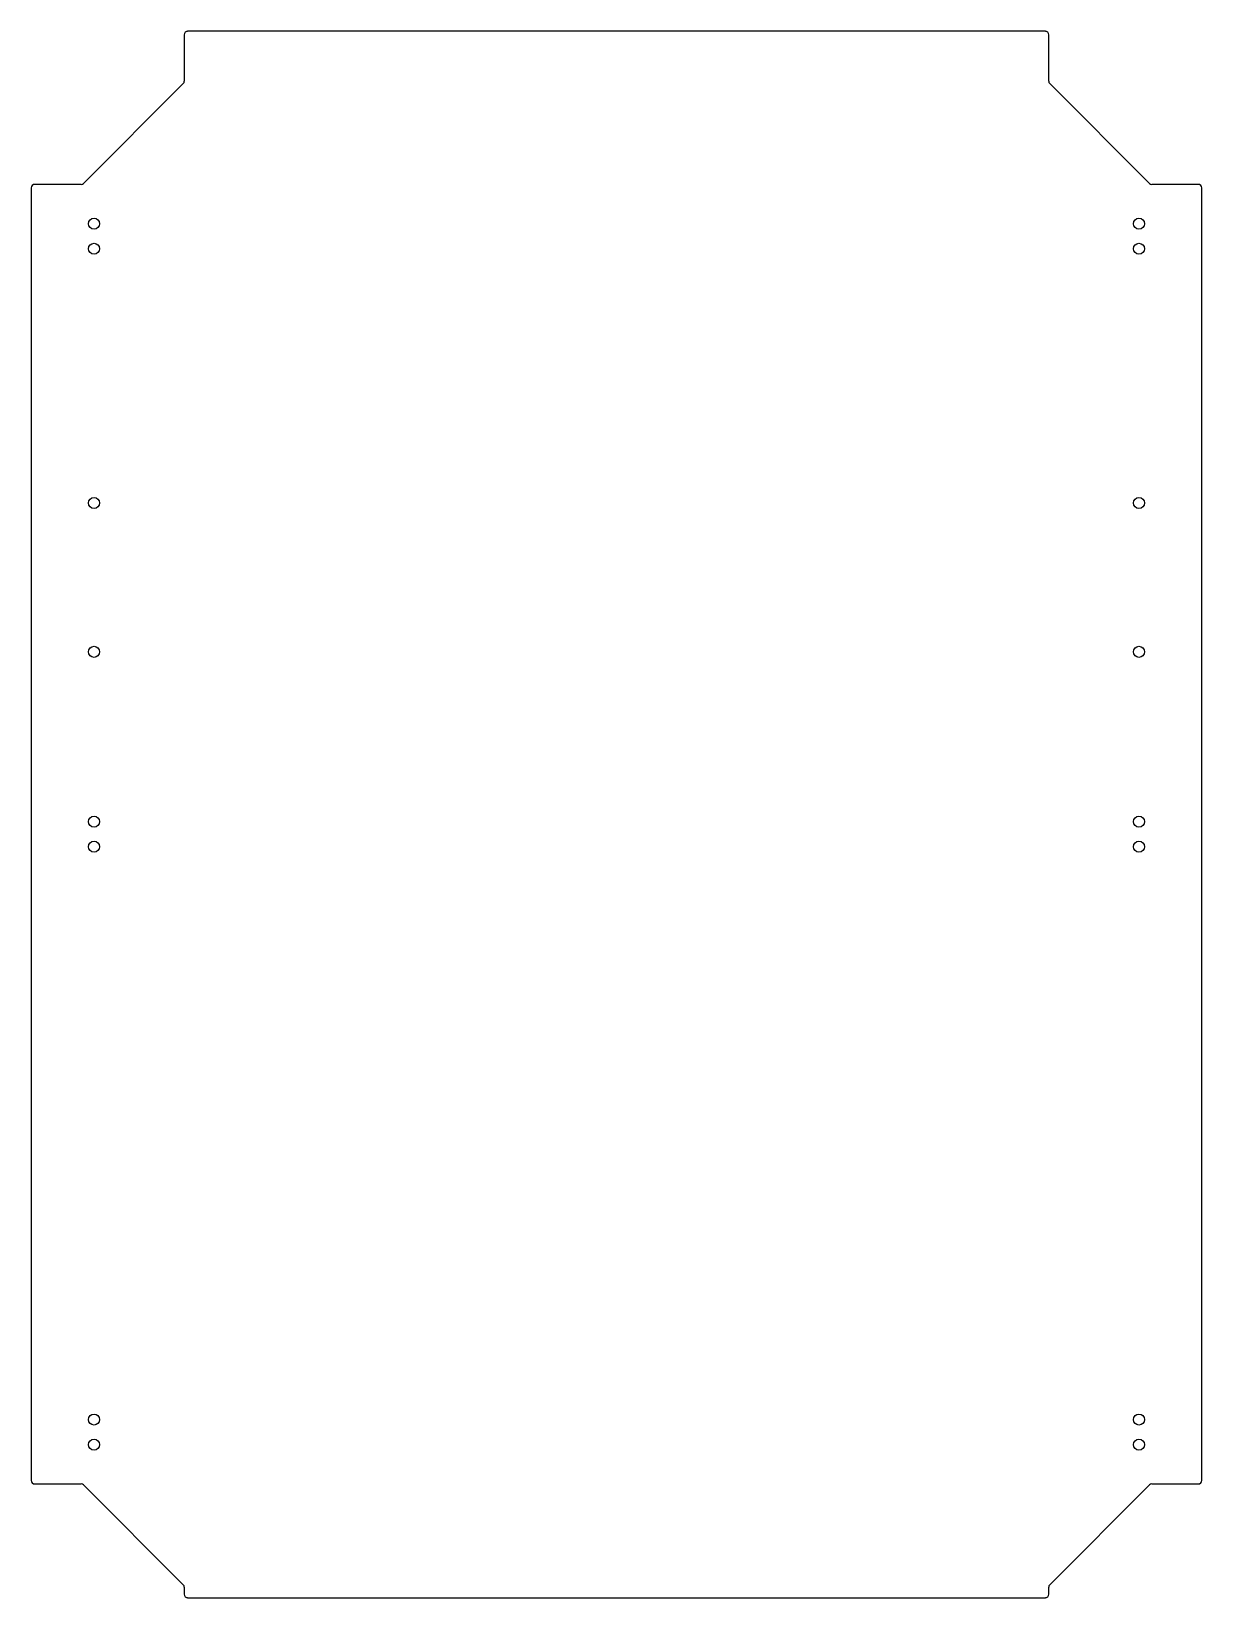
# Model space of a CAD drawing. Header units: inches. Extents: x -13.8 to 13.8, y -18.4 to 18.4.
import ezdxf

# ---------------------------------------------------------------- set-up
doc = ezdxf.new("R2010")
doc.units = ezdxf.units.IN
doc.layers.add('CUTOUTS', color=1, linetype='CONTINUOUS')
doc.layers.add('PERIMETER', color=5, linetype='CONTINUOUS')

msp = doc.modelspace()

# ---------------------------------------------------------------- linework, layer by layer
at = {"layer": 'CUTOUTS'}
for centre in [(-12.303, 13.907), (12.303, 13.907), (-12.303, 13.317), (12.303, 13.317), (-12.303, 7.333), (12.303, 7.333), (-12.303, 3.829), (12.303, 3.829), (-12.303, -0.167), (12.303, -0.167), (-12.303, -0.758), (12.303, -0.758), (-12.303, -14.242), (12.303, -14.242), (-12.303, -14.833), (12.303, -14.833)]:
    msp.add_circle(centre, 0.13, dxfattribs=at)
at = {"layer": 'PERIMETER'}
for p, q in [((-10.177, 18.356), (-10.177, 17.262)), ((10.098, 18.435), (-10.098, 18.435)), ((10.177, 17.262), (10.177, 18.356)), ((-10.2, 17.206), (-12.551, 14.856)), ((12.551, 14.856), (10.2, 17.206)), ((-13.78, 14.754), (-13.78, -15.679)), ((-12.607, 14.833), (-13.701, 14.833)), ((13.701, 14.833), (12.607, 14.833)), ((13.78, -15.679), (13.78, 14.754)), ((-13.701, -15.758), (-12.607, -15.758)), ((-12.551, -15.781), (-10.2, -18.132)), ((10.2, -18.132), (12.551, -15.781)), ((12.607, -15.758), (13.701, -15.758)), ((-10.177, -18.187), (-10.177, -18.356)), ((-10.098, -18.435), (10.098, -18.435)), ((10.177, -18.356), (10.177, -18.187))]:
    msp.add_line(p, q, dxfattribs=at)
for centre, start, end in [((10.098, 18.356), 0, 90), ((-10.098, 18.356), 90, 180), ((-10.256, 17.262), -45, 0), ((10.256, 17.262), 180, 225), ((-13.701, 14.754), 90, 180), ((-12.607, 14.911), 270, 315), ((12.607, 14.911), 225, 270), ((13.701, 14.754), 0, 90), ((-13.701, -15.679), 180, 270), ((-12.607, -15.837), 45, 90), ((12.607, -15.837), 90, 135), ((13.701, -15.679), -90, 0), ((-10.256, -18.187), 0, 45), ((-10.098, -18.356), 180, 270), ((10.098, -18.356), -90, 0), ((10.256, -18.187), 135, 180)]:
    msp.add_arc(centre, 0.0787, start, end, dxfattribs=at)

doc.saveas('drawing.dxf')
